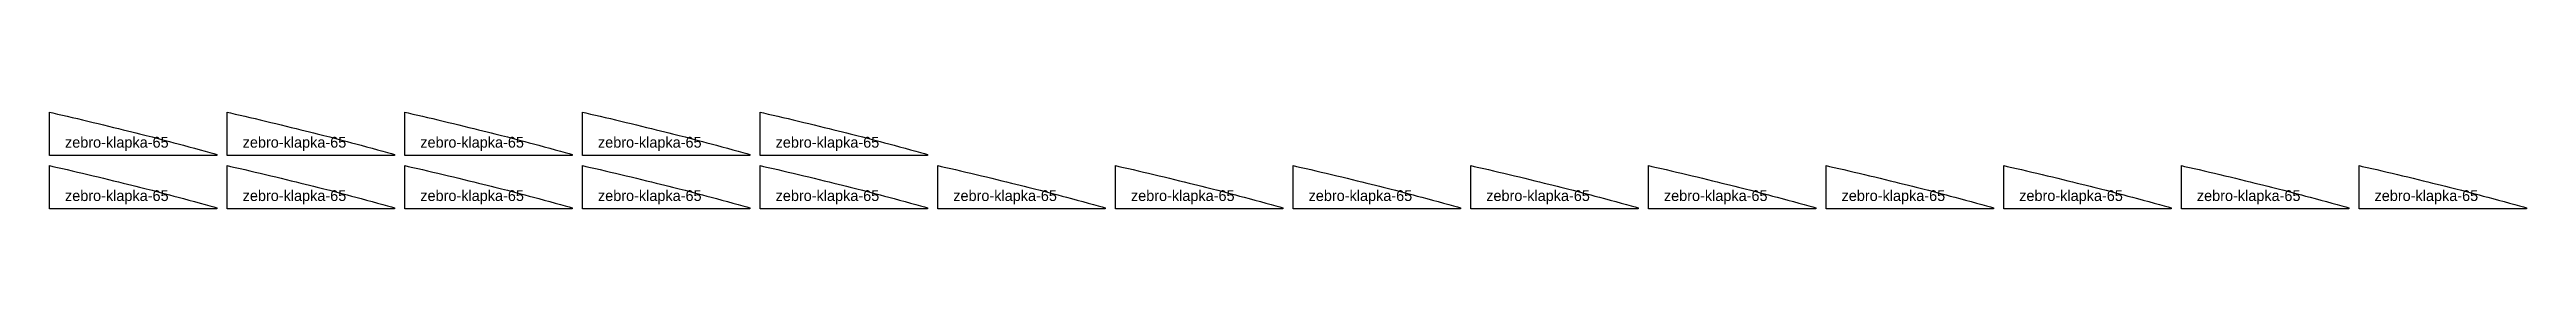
# Model space of a CAD drawing. Header units: metres. Extents: x 5 to 967, y 5 to 43.
import ezdxf

# ---------------------------------------------------------------- set-up
doc = ezdxf.new("R2010")
doc.units = ezdxf.units.M
doc.layers.add('CUT', color=7, linetype='CONTINUOUS')
doc.layers.add('POPIS', color=1, linetype='CONTINUOUS')

msp = doc.modelspace()

# ---------------------------------------------------------------- linework, layer by layer
at = {"layer": 'CUT'}
for points in [[(5, 42.573), (6.25, 42.294), (8.125, 41.872), (10, 41.446), (11.902, 41.011), (13.853, 40.558), (15.839, 40.091), (17.852, 39.615), (19.879, 39.13), (21.909, 38.641), (23.932, 38.151), (25.938, 37.663), (27.913, 37.179), (29.849, 36.703), (31.733, 36.238), (33.555, 35.788), (35.303, 35.354), (36.968, 34.941), (38.537, 34.55), (40, 34.186), (42.593, 33.537), (44.805, 32.974), (46.724, 32.477), (48.438, 32.025), (50.034, 31.597), (51.602, 31.174), (53.228, 30.734), (55, 30.256), (56.978, 29.723), (59.102, 29.145), (61.284, 28.548), (63.438, 27.956), (65.474, 27.395), (67.305, 26.889), (68.843, 26.465), (70, 26.146), (70, 25.786), (68.843, 25.786), (67.305, 25.786), (65.474, 25.786), (63.438, 25.786), (61.284, 25.786), (59.102, 25.786), (56.978, 25.786), (55, 25.786), (53.228, 25.786), (51.602, 25.786), (50.034, 25.786), (48.438, 25.786), (46.724, 25.786), (44.805, 25.786), (42.593, 25.786), (40, 25.786), (38.436, 25.786), (36.751, 25.786), (34.96, 25.786), (33.076, 25.786), (31.111, 25.786), (29.08, 25.786), (26.996, 25.786), (24.871, 25.786), (22.72, 25.786), (20.556, 25.786), (18.391, 25.786), (16.24, 25.786), (14.116, 25.786), (12.031, 25.786), (10, 25.786), (8, 25.786), (6, 25.786), (5, 25.786)], [(74, 42.573), (75.25, 42.294), (77.125, 41.872), (79, 41.446), (80.902, 41.011), (82.853, 40.558), (84.839, 40.091), (86.852, 39.615), (88.879, 39.13), (90.909, 38.641), (92.932, 38.151), (94.938, 37.663), (96.913, 37.179), (98.849, 36.703), (100.733, 36.238), (102.555, 35.788), (104.303, 35.354), (105.968, 34.941), (107.537, 34.55), (109, 34.186), (111.593, 33.537), (113.805, 32.974), (115.724, 32.477), (117.438, 32.025), (119.034, 31.597), (120.602, 31.174), (122.228, 30.734), (124, 30.256), (125.978, 29.723), (128.102, 29.145), (130.284, 28.548), (132.438, 27.956), (134.474, 27.395), (136.305, 26.889), (137.843, 26.465), (139, 26.146), (139, 25.786), (137.843, 25.786), (136.305, 25.786), (134.474, 25.786), (132.438, 25.786), (130.284, 25.786), (128.102, 25.786), (125.978, 25.786), (124, 25.786), (122.228, 25.786), (120.602, 25.786), (119.034, 25.786), (117.438, 25.786), (115.724, 25.786), (113.805, 25.786), (111.593, 25.786), (109, 25.786), (107.436, 25.786), (105.751, 25.786), (103.96, 25.786), (102.076, 25.786), (100.111, 25.786), (98.08, 25.786), (95.996, 25.786), (93.871, 25.786), (91.72, 25.786), (89.556, 25.786), (87.391, 25.786), (85.24, 25.786), (83.116, 25.786), (81.031, 25.786), (79, 25.786), (77, 25.786), (75, 25.786), (74, 25.786)], [(143, 42.573), (144.25, 42.294), (146.125, 41.872), (148, 41.446), (149.902, 41.011), (151.853, 40.558), (153.839, 40.091), (155.852, 39.615), (157.879, 39.13), (159.909, 38.641), (161.932, 38.151), (163.938, 37.663), (165.913, 37.179), (167.849, 36.703), (169.733, 36.238), (171.555, 35.788), (173.303, 35.354), (174.968, 34.941), (176.537, 34.55), (178, 34.186), (180.593, 33.537), (182.805, 32.974), (184.724, 32.477), (186.438, 32.025), (188.034, 31.597), (189.602, 31.174), (191.228, 30.734), (193, 30.256), (194.978, 29.723), (197.102, 29.145), (199.284, 28.548), (201.438, 27.956), (203.474, 27.395), (205.305, 26.889), (206.843, 26.465), (208, 26.146), (208, 25.786), (206.843, 25.786), (205.305, 25.786), (203.474, 25.786), (201.438, 25.786), (199.284, 25.786), (197.102, 25.786), (194.978, 25.786), (193, 25.786), (191.228, 25.786), (189.602, 25.786), (188.034, 25.786), (186.438, 25.786), (184.724, 25.786), (182.805, 25.786), (180.593, 25.786), (178, 25.786), (176.436, 25.786), (174.751, 25.786), (172.96, 25.786), (171.076, 25.786), (169.111, 25.786), (167.08, 25.786), (164.996, 25.786), (162.871, 25.786), (160.72, 25.786), (158.556, 25.786), (156.391, 25.786), (154.24, 25.786), (152.116, 25.786), (150.031, 25.786), (148, 25.786), (146, 25.786), (144, 25.786), (143, 25.786)], [(212, 42.573), (213.25, 42.294), (215.125, 41.872), (217, 41.446), (218.902, 41.011), (220.853, 40.558), (222.839, 40.091), (224.852, 39.615), (226.879, 39.13), (228.909, 38.641), (230.932, 38.151), (232.938, 37.663), (234.913, 37.179), (236.849, 36.703), (238.733, 36.238), (240.555, 35.788), (242.303, 35.354), (243.968, 34.941), (245.537, 34.55), (247, 34.186), (249.593, 33.537), (251.805, 32.974), (253.724, 32.477), (255.438, 32.025), (257.034, 31.597), (258.602, 31.174), (260.228, 30.734), (262, 30.256), (263.978, 29.723), (266.102, 29.145), (268.284, 28.548), (270.438, 27.956), (272.474, 27.395), (274.305, 26.889), (275.843, 26.465), (277, 26.146), (277, 25.786), (275.843, 25.786), (274.305, 25.786), (272.474, 25.786), (270.438, 25.786), (268.284, 25.786), (266.102, 25.786), (263.978, 25.786), (262, 25.786), (260.228, 25.786), (258.602, 25.786), (257.034, 25.786), (255.438, 25.786), (253.724, 25.786), (251.805, 25.786), (249.593, 25.786), (247, 25.786), (245.436, 25.786), (243.751, 25.786), (241.96, 25.786), (240.076, 25.786), (238.111, 25.786), (236.08, 25.786), (233.996, 25.786), (231.871, 25.786), (229.72, 25.786), (227.556, 25.786), (225.391, 25.786), (223.24, 25.786), (221.116, 25.786), (219.031, 25.786), (217, 25.786), (215, 25.786), (213, 25.786), (212, 25.786)], [(281, 42.573), (282.25, 42.294), (284.125, 41.872), (286, 41.446), (287.902, 41.011), (289.853, 40.558), (291.839, 40.091), (293.852, 39.615), (295.879, 39.13), (297.909, 38.641), (299.932, 38.151), (301.938, 37.663), (303.913, 37.179), (305.849, 36.703), (307.733, 36.238), (309.555, 35.788), (311.303, 35.354), (312.968, 34.941), (314.537, 34.55), (316, 34.186), (318.593, 33.537), (320.805, 32.974), (322.724, 32.477), (324.438, 32.025), (326.034, 31.597), (327.602, 31.174), (329.228, 30.734), (331, 30.256), (332.978, 29.723), (335.102, 29.145), (337.284, 28.548), (339.438, 27.956), (341.474, 27.395), (343.305, 26.889), (344.843, 26.465), (346, 26.146), (346, 25.786), (344.843, 25.786), (343.305, 25.786), (341.474, 25.786), (339.438, 25.786), (337.284, 25.786), (335.102, 25.786), (332.978, 25.786), (331, 25.786), (329.228, 25.786), (327.602, 25.786), (326.034, 25.786), (324.438, 25.786), (322.724, 25.786), (320.805, 25.786), (318.593, 25.786), (316, 25.786), (314.436, 25.786), (312.751, 25.786), (310.96, 25.786), (309.076, 25.786), (307.111, 25.786), (305.08, 25.786), (302.996, 25.786), (300.871, 25.786), (298.72, 25.786), (296.556, 25.786), (294.391, 25.786), (292.24, 25.786), (290.116, 25.786), (288.031, 25.786), (286, 25.786), (284, 25.786), (282, 25.786), (281, 25.786)], [(5, 21.786), (6.25, 21.507), (8.125, 21.085), (10, 20.66), (11.902, 20.224), (13.853, 19.771), (15.839, 19.305), (17.852, 18.828), (19.879, 18.344), (21.909, 17.855), (23.932, 17.365), (25.938, 16.876), (27.913, 16.393), (29.849, 15.917), (31.733, 15.452), (33.555, 15.001), (35.303, 14.568), (36.968, 14.154), (38.537, 13.764), (40, 13.4), (42.593, 12.751), (44.805, 12.188), (46.724, 11.69), (48.438, 11.238), (50.034, 10.811), (51.602, 10.387), (53.228, 9.947), (55, 9.47), (56.978, 8.937), (59.102, 8.359), (61.284, 7.761), (63.438, 7.169), (65.474, 6.608), (67.305, 6.103), (68.843, 5.678), (70, 5.36), (70, 5), (68.843, 5), (67.305, 5), (65.474, 5), (63.438, 5), (61.284, 5), (59.102, 5), (56.978, 5), (55, 5), (53.228, 5), (51.602, 5), (50.034, 5), (48.438, 5), (46.724, 5), (44.805, 5), (42.593, 5), (40, 5), (38.436, 5), (36.751, 5), (34.96, 5), (33.076, 5), (31.111, 5), (29.08, 5), (26.996, 5), (24.871, 5), (22.72, 5), (20.556, 5), (18.391, 5), (16.24, 5), (14.116, 5), (12.031, 5), (10, 5), (8, 5), (6, 5), (5, 5)], [(74, 21.786), (75.25, 21.507), (77.125, 21.085), (79, 20.66), (80.902, 20.224), (82.853, 19.771), (84.839, 19.305), (86.852, 18.828), (88.879, 18.344), (90.909, 17.855), (92.932, 17.365), (94.938, 16.876), (96.913, 16.393), (98.849, 15.917), (100.733, 15.452), (102.555, 15.001), (104.303, 14.568), (105.968, 14.154), (107.537, 13.764), (109, 13.4), (111.593, 12.751), (113.805, 12.188), (115.724, 11.69), (117.438, 11.238), (119.034, 10.811), (120.602, 10.387), (122.228, 9.947), (124, 9.47), (125.978, 8.937), (128.102, 8.359), (130.284, 7.761), (132.438, 7.169), (134.474, 6.608), (136.305, 6.103), (137.843, 5.678), (139, 5.36), (139, 5), (137.843, 5), (136.305, 5), (134.474, 5), (132.438, 5), (130.284, 5), (128.102, 5), (125.978, 5), (124, 5), (122.228, 5), (120.602, 5), (119.034, 5), (117.438, 5), (115.724, 5), (113.805, 5), (111.593, 5), (109, 5), (107.436, 5), (105.751, 5), (103.96, 5), (102.076, 5), (100.111, 5), (98.08, 5), (95.996, 5), (93.871, 5), (91.72, 5), (89.556, 5), (87.391, 5), (85.24, 5), (83.116, 5), (81.031, 5), (79, 5), (77, 5), (75, 5), (74, 5)], [(143, 21.786), (144.25, 21.507), (146.125, 21.085), (148, 20.66), (149.902, 20.224), (151.853, 19.771), (153.839, 19.305), (155.852, 18.828), (157.879, 18.344), (159.909, 17.855), (161.932, 17.365), (163.938, 16.876), (165.913, 16.393), (167.849, 15.917), (169.733, 15.452), (171.555, 15.001), (173.303, 14.568), (174.968, 14.154), (176.537, 13.764), (178, 13.4), (180.593, 12.751), (182.805, 12.188), (184.724, 11.69), (186.438, 11.238), (188.034, 10.811), (189.602, 10.387), (191.228, 9.947), (193, 9.47), (194.978, 8.937), (197.102, 8.359), (199.284, 7.761), (201.438, 7.169), (203.474, 6.608), (205.305, 6.103), (206.843, 5.678), (208, 5.36), (208, 5), (206.843, 5), (205.305, 5), (203.474, 5), (201.438, 5), (199.284, 5), (197.102, 5), (194.978, 5), (193, 5), (191.228, 5), (189.602, 5), (188.034, 5), (186.438, 5), (184.724, 5), (182.805, 5), (180.593, 5), (178, 5), (176.436, 5), (174.751, 5), (172.96, 5), (171.076, 5), (169.111, 5), (167.08, 5), (164.996, 5), (162.871, 5), (160.72, 5), (158.556, 5), (156.391, 5), (154.24, 5), (152.116, 5), (150.031, 5), (148, 5), (146, 5), (144, 5), (143, 5)], [(212, 21.786), (213.25, 21.507), (215.125, 21.085), (217, 20.66), (218.902, 20.224), (220.853, 19.771), (222.839, 19.305), (224.852, 18.828), (226.879, 18.344), (228.909, 17.855), (230.932, 17.365), (232.938, 16.876), (234.913, 16.393), (236.849, 15.917), (238.733, 15.452), (240.555, 15.001), (242.303, 14.568), (243.968, 14.154), (245.537, 13.764), (247, 13.4), (249.593, 12.751), (251.805, 12.188), (253.724, 11.69), (255.438, 11.238), (257.034, 10.811), (258.602, 10.387), (260.228, 9.947), (262, 9.47), (263.978, 8.937), (266.102, 8.359), (268.284, 7.761), (270.438, 7.169), (272.474, 6.608), (274.305, 6.103), (275.843, 5.678), (277, 5.36), (277, 5), (275.843, 5), (274.305, 5), (272.474, 5), (270.438, 5), (268.284, 5), (266.102, 5), (263.978, 5), (262, 5), (260.228, 5), (258.602, 5), (257.034, 5), (255.438, 5), (253.724, 5), (251.805, 5), (249.593, 5), (247, 5), (245.436, 5), (243.751, 5), (241.96, 5), (240.076, 5), (238.111, 5), (236.08, 5), (233.996, 5), (231.871, 5), (229.72, 5), (227.556, 5), (225.391, 5), (223.24, 5), (221.116, 5), (219.031, 5), (217, 5), (215, 5), (213, 5), (212, 5)], [(281, 21.786), (282.25, 21.507), (284.125, 21.085), (286, 20.66), (287.902, 20.224), (289.853, 19.771), (291.839, 19.305), (293.852, 18.828), (295.879, 18.344), (297.909, 17.855), (299.932, 17.365), (301.938, 16.876), (303.913, 16.393), (305.849, 15.917), (307.733, 15.452), (309.555, 15.001), (311.303, 14.568), (312.968, 14.154), (314.537, 13.764), (316, 13.4), (318.593, 12.751), (320.805, 12.188), (322.724, 11.69), (324.438, 11.238), (326.034, 10.811), (327.602, 10.387), (329.228, 9.947), (331, 9.47), (332.978, 8.937), (335.102, 8.359), (337.284, 7.761), (339.438, 7.169), (341.474, 6.608), (343.305, 6.103), (344.843, 5.678), (346, 5.36), (346, 5), (344.843, 5), (343.305, 5), (341.474, 5), (339.438, 5), (337.284, 5), (335.102, 5), (332.978, 5), (331, 5), (329.228, 5), (327.602, 5), (326.034, 5), (324.438, 5), (322.724, 5), (320.805, 5), (318.593, 5), (316, 5), (314.436, 5), (312.751, 5), (310.96, 5), (309.076, 5), (307.111, 5), (305.08, 5), (302.996, 5), (300.871, 5), (298.72, 5), (296.556, 5), (294.391, 5), (292.24, 5), (290.116, 5), (288.031, 5), (286, 5), (284, 5), (282, 5), (281, 5)], [(350, 21.786), (351.25, 21.507), (353.125, 21.085), (355, 20.66), (356.902, 20.224), (358.853, 19.771), (360.839, 19.305), (362.852, 18.828), (364.879, 18.344), (366.909, 17.855), (368.932, 17.365), (370.938, 16.876), (372.913, 16.393), (374.849, 15.917), (376.733, 15.452), (378.555, 15.001), (380.303, 14.568), (381.968, 14.154), (383.537, 13.764), (385, 13.4), (387.593, 12.751), (389.805, 12.188), (391.724, 11.69), (393.438, 11.238), (395.034, 10.811), (396.602, 10.387), (398.228, 9.947), (400, 9.47), (401.978, 8.937), (404.102, 8.359), (406.284, 7.761), (408.438, 7.169), (410.474, 6.608), (412.305, 6.103), (413.843, 5.678), (415, 5.36), (415, 5), (413.843, 5), (412.305, 5), (410.474, 5), (408.438, 5), (406.284, 5), (404.102, 5), (401.978, 5), (400, 5), (398.228, 5), (396.602, 5), (395.034, 5), (393.438, 5), (391.724, 5), (389.805, 5), (387.593, 5), (385, 5), (383.436, 5), (381.751, 5), (379.96, 5), (378.076, 5), (376.111, 5), (374.08, 5), (371.996, 5), (369.871, 5), (367.72, 5), (365.556, 5), (363.391, 5), (361.24, 5), (359.116, 5), (357.031, 5), (355, 5), (353, 5), (351, 5), (350, 5)], [(419, 21.786), (420.25, 21.507), (422.125, 21.085), (424, 20.66), (425.902, 20.224), (427.853, 19.771), (429.839, 19.305), (431.852, 18.828), (433.879, 18.344), (435.909, 17.855), (437.932, 17.365), (439.938, 16.876), (441.913, 16.393), (443.849, 15.917), (445.733, 15.452), (447.555, 15.001), (449.303, 14.568), (450.968, 14.154), (452.537, 13.764), (454, 13.4), (456.593, 12.751), (458.805, 12.188), (460.724, 11.69), (462.438, 11.238), (464.034, 10.811), (465.602, 10.387), (467.228, 9.947), (469, 9.47), (470.978, 8.937), (473.102, 8.359), (475.284, 7.761), (477.438, 7.169), (479.474, 6.608), (481.305, 6.103), (482.843, 5.678), (484, 5.36), (484, 5), (482.843, 5), (481.305, 5), (479.474, 5), (477.438, 5), (475.284, 5), (473.102, 5), (470.978, 5), (469, 5), (467.228, 5), (465.602, 5), (464.034, 5), (462.438, 5), (460.724, 5), (458.805, 5), (456.593, 5), (454, 5), (452.436, 5), (450.751, 5), (448.96, 5), (447.076, 5), (445.111, 5), (443.08, 5), (440.996, 5), (438.871, 5), (436.72, 5), (434.556, 5), (432.391, 5), (430.24, 5), (428.116, 5), (426.031, 5), (424, 5), (422, 5), (420, 5), (419, 5)], [(488, 21.786), (489.25, 21.507), (491.125, 21.085), (493, 20.66), (494.902, 20.224), (496.853, 19.771), (498.839, 19.305), (500.852, 18.828), (502.879, 18.344), (504.909, 17.855), (506.932, 17.365), (508.938, 16.876), (510.913, 16.393), (512.849, 15.917), (514.733, 15.452), (516.555, 15.001), (518.303, 14.568), (519.968, 14.154), (521.537, 13.764), (523, 13.4), (525.593, 12.751), (527.805, 12.188), (529.724, 11.69), (531.438, 11.238), (533.034, 10.811), (534.602, 10.387), (536.228, 9.947), (538, 9.47), (539.978, 8.937), (542.102, 8.359), (544.284, 7.761), (546.438, 7.169), (548.474, 6.608), (550.305, 6.103), (551.843, 5.678), (553, 5.36), (553, 5), (551.843, 5), (550.305, 5), (548.474, 5), (546.438, 5), (544.284, 5), (542.102, 5), (539.978, 5), (538, 5), (536.228, 5), (534.602, 5), (533.034, 5), (531.438, 5), (529.724, 5), (527.805, 5), (525.593, 5), (523, 5), (521.436, 5), (519.751, 5), (517.96, 5), (516.076, 5), (514.111, 5), (512.08, 5), (509.996, 5), (507.871, 5), (505.72, 5), (503.556, 5), (501.391, 5), (499.24, 5), (497.116, 5), (495.031, 5), (493, 5), (491, 5), (489, 5), (488, 5)], [(557, 21.786), (558.25, 21.507), (560.125, 21.085), (562, 20.66), (563.902, 20.224), (565.853, 19.771), (567.839, 19.305), (569.852, 18.828), (571.879, 18.344), (573.909, 17.855), (575.932, 17.365), (577.938, 16.876), (579.913, 16.393), (581.849, 15.917), (583.733, 15.452), (585.555, 15.001), (587.303, 14.568), (588.968, 14.154), (590.537, 13.764), (592, 13.4), (594.593, 12.751), (596.805, 12.188), (598.724, 11.69), (600.438, 11.238), (602.034, 10.811), (603.602, 10.387), (605.228, 9.947), (607, 9.47), (608.978, 8.937), (611.102, 8.359), (613.284, 7.761), (615.438, 7.169), (617.474, 6.608), (619.305, 6.103), (620.843, 5.678), (622, 5.36), (622, 5), (620.843, 5), (619.305, 5), (617.474, 5), (615.438, 5), (613.284, 5), (611.102, 5), (608.978, 5), (607, 5), (605.228, 5), (603.602, 5), (602.034, 5), (600.438, 5), (598.724, 5), (596.805, 5), (594.593, 5), (592, 5), (590.436, 5), (588.751, 5), (586.96, 5), (585.076, 5), (583.111, 5), (581.08, 5), (578.996, 5), (576.871, 5), (574.72, 5), (572.556, 5), (570.391, 5), (568.24, 5), (566.116, 5), (564.031, 5), (562, 5), (560, 5), (558, 5), (557, 5)], [(626, 21.786), (627.25, 21.507), (629.125, 21.085), (631, 20.66), (632.902, 20.224), (634.853, 19.771), (636.839, 19.305), (638.852, 18.828), (640.879, 18.344), (642.909, 17.855), (644.932, 17.365), (646.938, 16.876), (648.913, 16.393), (650.849, 15.917), (652.733, 15.452), (654.555, 15.001), (656.303, 14.568), (657.968, 14.154), (659.537, 13.764), (661, 13.4), (663.593, 12.751), (665.805, 12.188), (667.724, 11.69), (669.438, 11.238), (671.034, 10.811), (672.602, 10.387), (674.228, 9.947), (676, 9.47), (677.978, 8.937), (680.102, 8.359), (682.284, 7.761), (684.438, 7.169), (686.474, 6.608), (688.305, 6.103), (689.843, 5.678), (691, 5.36), (691, 5), (689.843, 5), (688.305, 5), (686.474, 5), (684.438, 5), (682.284, 5), (680.102, 5), (677.978, 5), (676, 5), (674.228, 5), (672.602, 5), (671.034, 5), (669.438, 5), (667.724, 5), (665.805, 5), (663.593, 5), (661, 5), (659.436, 5), (657.751, 5), (655.96, 5), (654.076, 5), (652.111, 5), (650.08, 5), (647.996, 5), (645.871, 5), (643.72, 5), (641.556, 5), (639.391, 5), (637.24, 5), (635.116, 5), (633.031, 5), (631, 5), (629, 5), (627, 5), (626, 5)], [(695, 21.786), (696.25, 21.507), (698.125, 21.085), (700, 20.66), (701.902, 20.224), (703.853, 19.771), (705.839, 19.305), (707.852, 18.828), (709.879, 18.344), (711.909, 17.855), (713.932, 17.365), (715.938, 16.876), (717.913, 16.393), (719.849, 15.917), (721.733, 15.452), (723.555, 15.001), (725.303, 14.568), (726.968, 14.154), (728.537, 13.764), (730, 13.4), (732.593, 12.751), (734.805, 12.188), (736.724, 11.69), (738.438, 11.238), (740.034, 10.811), (741.602, 10.387), (743.228, 9.947), (745, 9.47), (746.978, 8.937), (749.102, 8.359), (751.284, 7.761), (753.438, 7.169), (755.474, 6.608), (757.305, 6.103), (758.843, 5.678), (760, 5.36), (760, 5), (758.843, 5), (757.305, 5), (755.474, 5), (753.438, 5), (751.284, 5), (749.102, 5), (746.978, 5), (745, 5), (743.228, 5), (741.602, 5), (740.034, 5), (738.438, 5), (736.724, 5), (734.805, 5), (732.593, 5), (730, 5), (728.436, 5), (726.751, 5), (724.96, 5), (723.076, 5), (721.111, 5), (719.08, 5), (716.996, 5), (714.871, 5), (712.72, 5), (710.556, 5), (708.391, 5), (706.24, 5), (704.116, 5), (702.031, 5), (700, 5), (698, 5), (696, 5), (695, 5)], [(764, 21.786), (765.25, 21.507), (767.125, 21.085), (769, 20.66), (770.902, 20.224), (772.853, 19.771), (774.839, 19.305), (776.852, 18.828), (778.879, 18.344), (780.909, 17.855), (782.932, 17.365), (784.938, 16.876), (786.913, 16.393), (788.849, 15.917), (790.733, 15.452), (792.555, 15.001), (794.303, 14.568), (795.968, 14.154), (797.537, 13.764), (799, 13.4), (801.593, 12.751), (803.805, 12.188), (805.724, 11.69), (807.438, 11.238), (809.034, 10.811), (810.602, 10.387), (812.228, 9.947), (814, 9.47), (815.978, 8.937), (818.102, 8.359), (820.284, 7.761), (822.438, 7.169), (824.474, 6.608), (826.305, 6.103), (827.843, 5.678), (829, 5.36), (829, 5), (827.843, 5), (826.305, 5), (824.474, 5), (822.438, 5), (820.284, 5), (818.102, 5), (815.978, 5), (814, 5), (812.228, 5), (810.602, 5), (809.034, 5), (807.438, 5), (805.724, 5), (803.805, 5), (801.593, 5), (799, 5), (797.436, 5), (795.751, 5), (793.96, 5), (792.076, 5), (790.111, 5), (788.08, 5), (785.996, 5), (783.871, 5), (781.72, 5), (779.556, 5), (777.391, 5), (775.24, 5), (773.116, 5), (771.031, 5), (769, 5), (767, 5), (765, 5), (764, 5)], [(833, 21.786), (834.25, 21.507), (836.125, 21.085), (838, 20.66), (839.902, 20.224), (841.853, 19.771), (843.839, 19.305), (845.852, 18.828), (847.879, 18.344), (849.909, 17.855), (851.932, 17.365), (853.938, 16.876), (855.913, 16.393), (857.849, 15.917), (859.733, 15.452), (861.555, 15.001), (863.303, 14.568), (864.968, 14.154), (866.537, 13.764), (868, 13.4), (870.593, 12.751), (872.805, 12.188), (874.724, 11.69), (876.438, 11.238), (878.034, 10.811), (879.602, 10.387), (881.228, 9.947), (883, 9.47), (884.978, 8.937), (887.102, 8.359), (889.284, 7.761), (891.438, 7.169), (893.474, 6.608), (895.305, 6.103), (896.843, 5.678), (898, 5.36), (898, 5), (896.843, 5), (895.305, 5), (893.474, 5), (891.438, 5), (889.284, 5), (887.102, 5), (884.978, 5), (883, 5), (881.228, 5), (879.602, 5), (878.034, 5), (876.438, 5), (874.724, 5), (872.805, 5), (870.593, 5), (868, 5), (866.436, 5), (864.751, 5), (862.96, 5), (861.076, 5), (859.111, 5), (857.08, 5), (854.996, 5), (852.871, 5), (850.72, 5), (848.556, 5), (846.391, 5), (844.24, 5), (842.116, 5), (840.031, 5), (838, 5), (836, 5), (834, 5), (833, 5)], [(902, 21.786), (903.25, 21.507), (905.125, 21.085), (907, 20.66), (908.902, 20.224), (910.853, 19.771), (912.839, 19.305), (914.852, 18.828), (916.879, 18.344), (918.909, 17.855), (920.932, 17.365), (922.938, 16.876), (924.913, 16.393), (926.849, 15.917), (928.733, 15.452), (930.555, 15.001), (932.303, 14.568), (933.968, 14.154), (935.537, 13.764), (937, 13.4), (939.593, 12.751), (941.805, 12.188), (943.724, 11.69), (945.438, 11.238), (947.034, 10.811), (948.602, 10.387), (950.228, 9.947), (952, 9.47), (953.978, 8.937), (956.102, 8.359), (958.284, 7.761), (960.438, 7.169), (962.474, 6.608), (964.305, 6.103), (965.843, 5.678), (967, 5.36), (967, 5), (965.843, 5), (964.305, 5), (962.474, 5), (960.438, 5), (958.284, 5), (956.102, 5), (953.978, 5), (952, 5), (950.228, 5), (948.602, 5), (947.034, 5), (945.438, 5), (943.724, 5), (941.805, 5), (939.593, 5), (937, 5), (935.436, 5), (933.751, 5), (931.96, 5), (930.076, 5), (928.111, 5), (926.08, 5), (923.996, 5), (921.871, 5), (919.72, 5), (917.556, 5), (915.391, 5), (913.24, 5), (911.116, 5), (909.031, 5), (907, 5), (905, 5), (903, 5), (902, 5)]]:
    msp.add_lwpolyline(points, close=True, dxfattribs=at)

# ---------------------------------------------------------------- texts
at = {"layer": 'POPIS'}
for p in [(11, 28.786), (80, 28.786), (149, 28.786), (218, 28.786), (287, 28.786), (11, 8), (80, 8), (149, 8), (218, 8), (287, 8), (356, 8), (425, 8), (494, 8), (563, 8), (632, 8), (701, 8), (770, 8), (839, 8), (908, 8)]:
    msp.add_text('zebro-klapka-65', height=4.197, dxfattribs=at).set_placement(p)

doc.saveas('drawing.dxf')
